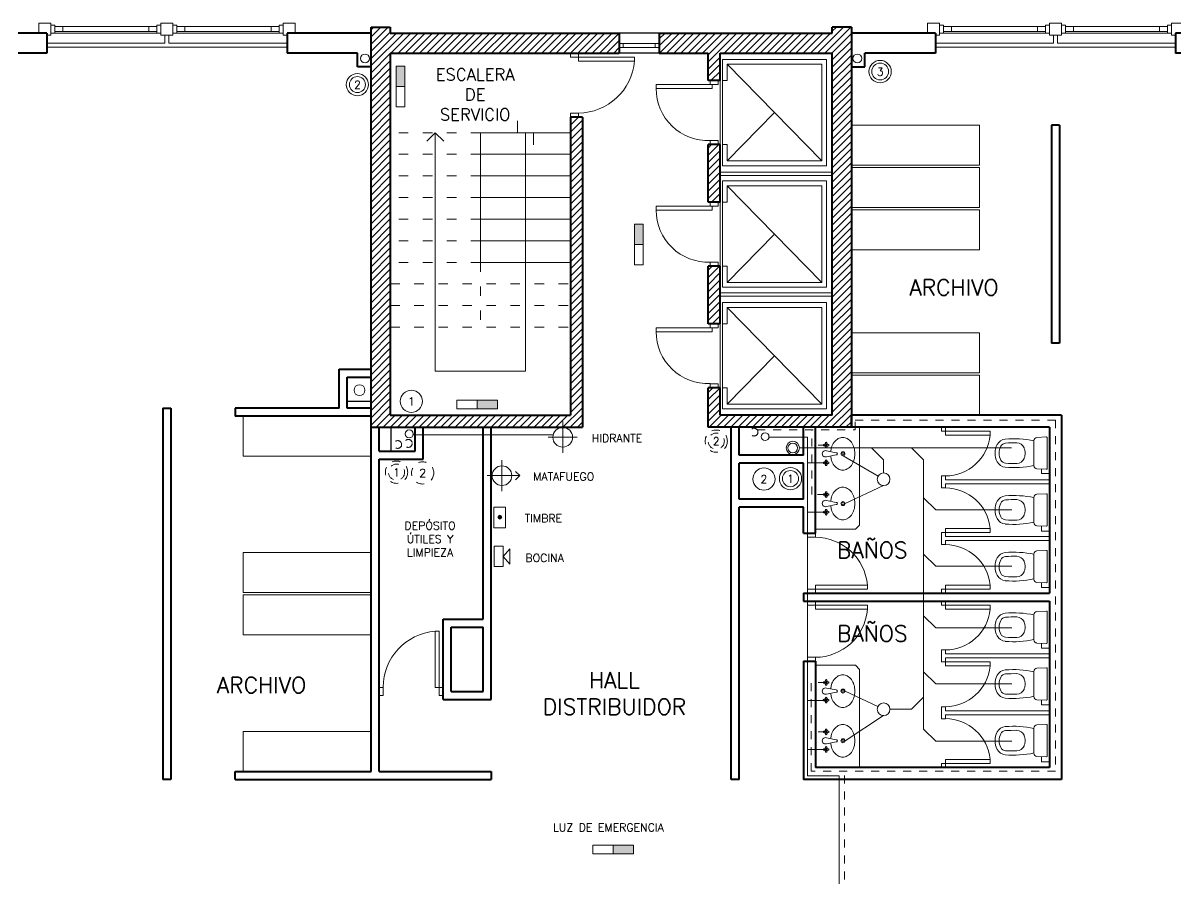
# Model space of a CAD drawing. Extents: x 1009 to 1343, y -172900 to 201.
# Drawn here: x 1099.8 to 1114.2, y 13.11 to 23.8 of the extents above; entities that cross this region are included whole.
import ezdxf

# ---------------------------------------------------------------- set-up
doc = ezdxf.new("R2010")
doc.units = 0
doc.header["$LTSCALE"] = 0.5
doc.linetypes.add('ACAD_ISO03W100', pattern=[30, 12, -18])
doc.linetypes.add('DASHED', pattern=[19.05, 12.7, -6.35])
for name, color, linetype, lineweight in [('Agua caliente', 230, 'CONTINUOUS', 18), ('Agua fria', 5, 'ACAD_ISO03W100', 18), ('Carpintería', 55, 'CONTINUOUS', 20), ('Desague primario', 10, 'CONTINUOUS', 18), ('Desague secundario', 30, 'CONTINUOUS', 18), ('Detalles .05', 243, 'CONTINUOUS', 5), ('Detalles 01', 8, 'CONTINUOUS', 9), ('Equipamiento fijo', 31, 'CONTINUOUS', 13), ('Equipamiento movil', 33, 'CONTINUOUS', 9), ('Muros corte', 7, 'CONTINUOUS', 40), ('Muros vista', 253, 'CONTINUOUS', 25), ('Pisos', 252, 'CONTINUOUS', 18), ('Pluviales', 41, 'CONTINUOUS', 18), ('Proyección', 4, 'ACAD_ISO03W100', 18), ('Punta 01', 6, 'CONTINUOUS', 9), ('Punta 015', 64, 'CONTINUOUS', 13), ('Punta 02', 11, 'CONTINUOUS', 20), ('Sist. contra incendio', 1, 'CONTINUOUS', 18), ('Ventilación', 105, 'CONTINUOUS', 18)]:
    doc.layers.add(name, color=color, linetype=linetype, lineweight=lineweight)
doc.styles.add('Texto 1 mm', font='simplex.shx', dxfattribs={"height": 0.1})
doc.styles.add('Texto 1.5 mm', font='simplex.shx', dxfattribs={"height": 0.15})
doc.styles.add('Texto 2 mm', font='simplex.shx', dxfattribs={"height": 0.2})
pattern_1 = [(45, (69, -104.45304), (-0.0449012806, 0.0449012806), [])]

# ---------------------------------------------------------------- blocks, each defined once
blk = doc.blocks.new('Lavamanos')
at = {"layer": 'Equipamiento movil'}
for p, q in [((-0.114, -0.154), (-0.118, -0.133)), ((-0.105, -0.154), (-0.101, -0.133)), ((-0.015, -0.037), (-0.038, -0.156)), ((0.013, -0.037), (0.036, -0.156)), ((0.106, -0.154), (0.102, -0.133)), ((0.115, -0.154), (0.119, -0.133)), ((-0.118, -0.158), (-0.138, -0.154)), ((-0.118, -0.167), (-0.138, -0.171)), ((-0.114, -0.171), (-0.118, -0.192)), ((-0.105, -0.171), (-0.101, -0.192)), ((-0.101, -0.158), (-0.08, -0.154)), ((-0.101, -0.167), (-0.08, -0.171)), ((0.102, -0.158), (0.081, -0.154)), ((0.102, -0.167), (0.081, -0.171)), ((0.106, -0.171), (0.102, -0.192)), ((0.115, -0.171), (0.119, -0.192)), ((0.119, -0.158), (0.14, -0.154)), ((0.119, -0.167), (0.14, -0.171))]:
    blk.add_line(p, q, dxfattribs=at)
for centre, radius in [((-0.001, 0.048), 0.0249), ((-0.001, 0.048), 0.014), ((-0.109, -0.162), 0.00541), ((0.11, -0.162), 0.00541)]:
    blk.add_circle(centre, radius, dxfattribs=at)
for centre, radius, start, end in [((-0.047, 0.021), 0.164, 126.7285, 150.9639), ((-0.019, -0.016), 0.211, 107.1746, 126.7285), ((-0.001, -0.075), 0.272, 90, 107.1746), ((-0.001, -0.075), 0.272, 72.8254, 90), ((0.017, -0.016), 0.211, 53.2715, 72.8254), ((0.045, 0.021), 0.164, 29.0361, 53.2715), ((-0.09, 0.045), 0.115, 150.9639, 180), ((-0.09, 0.045), 0.115, 180, 209.0361), ((0.088, 0.045), 0.115, 0, 29.0361), ((0.088, 0.045), 0.115, 330.9639, 360), ((-0.047, 0.069), 0.164, 209.0361, 233.2715), ((-0.019, 0.106), 0.211, 233.2715, 252.8254), ((-0.109, -0.162), 0.0226, 108.6122, 162.265), ((-0.109, -0.136), 0.00882, 15.2781, 164.7219), ((-0.109, -0.162), 0.0226, 18.6122, 72.265), ((-0.001, 0.165), 0.272, 252.8254, 264.2829), ((-0.001, -0.035), 0.014, 352.3829, 187.2442), ((-0.001, 0.165), 0.272, 275.7171, 287.1746), ((0.017, 0.106), 0.211, 287.1746, 306.7285), ((0.11, -0.162), 0.0226, 107.735, 161.3878), ((0.111, -0.136), 0.00882, 15.2781, 164.7219), ((0.11, -0.162), 0.0226, 17.735, 71.3878), ((0.045, 0.069), 0.164, 306.7285, 330.9639), ((-0.136, -0.163), 0.00882, 105.2781, 254.7219), ((-0.109, -0.162), 0.0226, 198.6122, 252.265), ((-0.109, -0.162), 0.00976, 119.0054, 153.1041), ((-0.109, -0.162), 0.00976, 209.0054, 243.1041), ((-0.109, -0.189), 0.00882, 195.2781, 344.7219), ((-0.117, -0.163), 0.00254, 349.6493, 12.8593), ((-0.109, -0.155), 0.00254, 259.6493, 282.8593), ((-0.109, -0.17), 0.00254, 79.6493, 102.8593), ((-0.109, -0.162), 0.00976, 29.0054, 63.1041), ((-0.109, -0.162), 0.00976, 299.0054, 333.1041), ((-0.101, -0.162), 0.00254, 169.6493, 192.8593), ((-0.109, -0.162), 0.0226, 288.6122, 342.265), ((-0.083, -0.162), 0.00882, 285.2781, 74.7219), ((-0.001, -0.171), 0.0398, 158.1761, 21.8239), ((0.084, -0.162), 0.00882, 105.2781, 254.7219), ((0.11, -0.162), 0.0226, 197.735, 251.3878), ((0.11, -0.162), 0.00976, 116.8959, 150.9946), ((0.11, -0.162), 0.00976, 206.8959, 240.9946), ((0.11, -0.189), 0.00882, 195.2781, 344.7219), ((0.103, -0.162), 0.00254, 347.1407, 10.3507), ((0.111, -0.155), 0.00254, 257.1407, 280.3507), ((0.11, -0.17), 0.00254, 77.1407, 100.3507), ((0.11, -0.162), 0.00976, 26.8959, 60.9946), ((0.11, -0.162), 0.00976, 296.8959, 330.9946), ((0.118, -0.163), 0.00254, 167.1407, 190.3507), ((0.11, -0.162), 0.0226, 287.735, 341.3878), ((0.137, -0.163), 0.00882, 285.2781, 74.7219)]:
    blk.add_arc(centre, radius, start, end, dxfattribs=at)
blk = doc.blocks.new('inodoro')
at = {"layer": 'Equipamiento fijo'}
for p, q in [((-0.157, 0.165), (0.157, 0.165)), ((-0.197, 0.127), (-0.202, 0.008)), ((0.194, 0), (-0.194, 0)), ((0.197, 0.127), (0.202, 0.008))]:
    blk.add_line(p, q, dxfattribs=at)
for centre, radius, start, end in [((-0.051, 0.512), 0.125, 117.5857, 175.5072), ((-0.051, 0.512), 0.075, 117.5857, 175.5072), ((0, 0.415), 0.235, 90, 117.5857), ((0, 0.415), 0.185, 90, 117.5857), ((0, 0.415), 0.235, 62.4143, 90), ((0, 0.415), 0.185, 62.4143, 90), ((0.051, 0.512), 0.075, 4.4928, 62.4143), ((0.051, 0.512), 0.125, 4.4928, 62.4143), ((1.09, 0.422), 1.27, 175.4777, 191.6858), ((1.095, 0.422), 1.224, 175.5072, 182.1425), ((-1.095, 0.422), 1.224, 357.8575, 4.4928), ((-1.024, 0.418), 1.205, 347.8749, 4.9616), ((-0.028, 0.381), 0.101, 182.7072, 247.2321), ((-0.014, 0.396), 0.12, 243.7978, 262.0389), ((0.014, 0.396), 0.12, 277.9611, 296.2022), ((0.028, 0.381), 0.101, 292.7679, 357.2928), ((-0.157, 0.125), 0.04, 90, 177.3974), ((0, 0.483), 0.208, 261.594, 278.406), ((0.157, 0.125), 0.04, 2.6026, 90), ((-0.194, 0.008), 0.00803, 177.6578, 269.7397), ((0.195, 0.007), 0.00742, 265.6488, 0.2402), ((0.194, 0.008), 0.008, 355.889, 2.6026)]:
    blk.add_arc(centre, radius, start, end, dxfattribs=at)

msp = doc.modelspace()

# ---------------------------------------------------------------- hatches: boundary and pattern name
at = {"layer": 'Detalles 01'}
h = msp.add_hatch(dxfattribs=at)
h.set_pattern_fill('ANSI31,_O', color=256, scale=0.02)
h.set_pattern_definition([(45, (0, -104.45304), (-0.0449012806, 0.0449012806), [])])
h.paths.add_polyline_path([(1106.146, 23.427), (1106.146, 23.677), (1104.386, 23.677), (1104.386, 23.752), (1104.146, 23.752), (1104.146, 18.752), (1106.146, 18.752), (1106.146, 18.902), (1104.386, 18.902), (1104.386, 23.427)])
h.paths.add_polyline_path([(1106.146, 23.677), (1106.146, 23.427), (1107.246, 23.427), (1107.246, 23.677)])
h.paths.add_polyline_path([(1106.636, 18.902), (1106.146, 18.902), (1106.146, 18.752), (1106.786, 18.752), (1106.786, 22.627), (1106.636, 22.627)])
h = msp.add_hatch(dxfattribs=at)
h.set_pattern_fill('ANSI31', color=256, scale=0.02, style=0)
h.set_pattern_definition(pattern_1)
h.paths.add_polyline_path([(1110.146, 23.752), (1109.906, 23.752), (1109.906, 23.677), (1107.746, 23.677), (1107.746, 23.427), (1108.356, 23.427), (1108.356, 23.083), (1108.506, 23.083), (1108.506, 23.427), (1109.906, 23.427), (1109.906, 18.902), (1108.506, 18.902), (1108.506, 19.246), (1108.356, 19.246), (1108.356, 18.752), (1110.146, 18.752)])
h.paths.add_polyline_path([(1108.506, 22.283), (1108.356, 22.283), (1108.356, 21.565), (1108.506, 21.565)], flags=17)
h = msp.add_hatch(dxfattribs=at)
h.set_pattern_fill('ANSI31', color=256, scale=0.02, style=0)
h.set_pattern_definition(pattern_1)
h.paths.add_polyline_path([(1108.506, 20.765), (1108.356, 20.765), (1108.356, 20.046), (1108.506, 20.046)])
at = {"layer": 'Punta 01', "lineweight": 20, "ltscale": 0.01}
for points in [[(1104.459, 23.01), (1104.568, 23.01), (1104.568, 23.264), (1104.459, 23.264)], [(1107.437, 21.036), (1107.546, 21.036), (1107.546, 21.29), (1107.437, 21.29)], [(1105.473, 19.092), (1105.473, 18.983), (1105.727, 18.983), (1105.727, 19.092)], [(1105.779, 17.628, 1), (1105.731, 17.628, 1)], [(1107.169, 13.53), (1107.169, 13.421), (1107.423, 13.421), (1107.423, 13.53)]]:
    msp.add_hatch(color=256, dxfattribs=at).paths.add_polyline_path(points)

# ---------------------------------------------------------------- linework, layer by layer
at = {"layer": 'Agua caliente', "lineweight": 20, "ltscale": 0.01}
for p, q in [((1109.119, 18.629), (1109.597, 18.629)), ((1109.597, 18.629), (1109.597, 14.726)), ((1109.831, 18.308), (1109.597, 18.308)), ((1109.831, 17.691), (1109.597, 17.691)), ((1109.831, 15.336), (1109.597, 15.336)), ((1109.831, 14.726), (1109.597, 14.726)), ((1109.597, 14.726), (1109.597, 14.397)), ((1109.597, 14.397), (1109.992, 14.397)), ((1109.992, 14.397), (1109.992, 9.394))]:
    msp.add_line(p, q, dxfattribs=at)
for centre, radius in [((1109.068, 18.634), 0.0486), ((1109.054, 18.104), 0.139)]:
    msp.add_circle(centre, radius, dxfattribs=at)
at = {"layer": 'Agua fria', "linetype": 'DASHED', "lineweight": 20, "ltscale": 0.01}
for p, q in [((1110.195, 18.719), (1110.195, 18.839)), ((1110.195, 18.839), (1112.694, 18.839)), ((1112.694, 18.839), (1112.694, 14.456)), ((1108.97, 18.719), (1110.195, 18.719)), ((1109.652, 17.91), (1109.652, 18.719)), ((1109.831, 18.528), (1109.652, 18.528)), ((1112.523, 18.228), (1112.523, 18.173)), ((1112.523, 18.173), (1112.694, 18.173)), ((1109.823, 17.91), (1109.652, 17.91)), ((1112.523, 17.52), (1112.523, 17.453)), ((1112.523, 17.453), (1112.694, 17.453)), ((1112.523, 16.812), (1112.523, 16.751)), ((1112.523, 16.751), (1112.694, 16.751)), ((1112.523, 16.053), (1112.523, 15.991)), ((1112.523, 15.991), (1112.694, 15.991)), ((1109.642, 14.456), (1109.642, 15.563)), ((1109.831, 15.563), (1109.642, 15.563)), ((1112.523, 15.345), (1112.523, 15.284)), ((1112.523, 15.284), (1112.694, 15.284)), ((1109.831, 14.946), (1109.642, 14.946)), ((1112.523, 14.637), (1112.523, 14.57)), ((1112.523, 14.57), (1112.694, 14.57)), ((1112.694, 14.456), (1109.642, 14.456))]:
    msp.add_line(p, q, dxfattribs=at)
at = {"layer": 'Agua fria', "lineweight": 20, "ltscale": 0.01}
msp.add_line((1110.059, 9.5), (1110.059, 14.456), dxfattribs=at)
at = {"layer": 'Agua fria', "linetype": 'DASHED', "lineweight": 20, "ltscale": 0.01}
for centre, radius in [((1108.931, 18.691), 0.0486), ((1104.479, 18.536), 0.0486), ((1104.61, 18.55), 0.0498), ((1108.458, 18.578), 0.139), ((1108.458, 18.578), 0.101), ((1104.464, 18.19), 0.139), ((1104.79, 18.181), 0.139), ((1104.464, 18.19), 0.101)]:
    msp.add_circle(centre, radius, dxfattribs=at)
at = {"layer": 'Carpintería'}
for p, q in [((1100.146, 23.802), (1099.996, 23.802)), ((1099.996, 23.802), (1099.996, 23.677)), ((1100.146, 23.802), (1100.146, 23.652)), ((1100.146, 23.777), (1100.196, 23.777)), ((1100.196, 23.777), (1100.196, 23.677)), ((1101.521, 23.777), (1101.471, 23.777)), ((1101.471, 23.677), (1101.471, 23.777)), ((1101.671, 23.802), (1101.521, 23.802)), ((1101.521, 23.802), (1101.521, 23.652)), ((1101.671, 23.802), (1101.671, 23.652)), ((1101.671, 23.777), (1101.721, 23.777)), ((1101.721, 23.777), (1101.721, 23.677)), ((1102.996, 23.777), (1102.996, 23.677)), ((1103.046, 23.777), (1102.996, 23.777)), ((1103.046, 23.802), (1103.046, 23.652)), ((1103.046, 23.802), (1103.196, 23.802)), ((1103.196, 23.802), (1103.196, 23.677)), ((1111.246, 23.802), (1111.096, 23.802)), ((1111.096, 23.802), (1111.096, 23.677)), ((1111.246, 23.802), (1111.246, 23.652)), ((1111.246, 23.777), (1111.296, 23.777)), ((1111.296, 23.777), (1111.296, 23.677)), ((1112.621, 23.777), (1112.571, 23.777)), ((1112.571, 23.677), (1112.571, 23.777)), ((1112.771, 23.802), (1112.621, 23.802)), ((1112.621, 23.802), (1112.621, 23.652)), ((1112.771, 23.802), (1112.771, 23.652)), ((1112.771, 23.777), (1112.821, 23.777)), ((1112.821, 23.777), (1112.821, 23.677)), ((1114.096, 23.777), (1114.096, 23.677)), ((1114.146, 23.777), (1114.096, 23.777)), ((1114.146, 23.802), (1114.146, 23.652)), ((1114.146, 23.802), (1114.296, 23.802)), ((1100.146, 23.652), (1100.096, 23.652)), ((1100.196, 23.677), (1100.146, 23.677)), ((1100.196, 23.757), (1101.471, 23.757)), ((1100.196, 23.697), (1101.471, 23.697)), ((1100.296, 23.757), (1100.296, 23.697)), ((1101.371, 23.757), (1101.371, 23.697)), ((1101.471, 23.677), (1101.521, 23.677)), ((1101.671, 23.652), (1101.521, 23.652)), ((1101.721, 23.677), (1101.671, 23.677)), ((1101.721, 23.757), (1102.996, 23.757)), ((1101.721, 23.697), (1102.996, 23.697)), ((1101.821, 23.757), (1101.821, 23.697)), ((1102.896, 23.757), (1102.896, 23.697)), ((1102.996, 23.677), (1103.046, 23.677)), ((1103.046, 23.652), (1103.096, 23.652)), ((1111.246, 23.652), (1111.196, 23.652)), ((1111.296, 23.677), (1111.246, 23.677)), ((1111.296, 23.757), (1112.571, 23.757)), ((1111.296, 23.697), (1112.571, 23.697)), ((1111.396, 23.757), (1111.396, 23.697)), ((1112.471, 23.757), (1112.471, 23.697)), ((1112.571, 23.677), (1112.621, 23.677)), ((1112.771, 23.652), (1112.621, 23.652)), ((1112.821, 23.677), (1112.771, 23.677)), ((1112.821, 23.757), (1114.096, 23.757)), ((1112.821, 23.697), (1114.096, 23.697)), ((1112.921, 23.757), (1112.921, 23.697)), ((1113.996, 23.757), (1113.996, 23.697)), ((1114.096, 23.677), (1114.146, 23.677)), ((1114.146, 23.652), (1114.196, 23.652)), ((1107.746, 23.547), (1107.246, 23.547)), ((1107.746, 23.497), (1107.246, 23.497)), ((1107.296, 23.547), (1107.296, 23.497)), ((1107.696, 23.547), (1107.696, 23.497)), ((1106.636, 23.377), (1106.636, 23.427)), ((1106.636, 23.377), (1106.736, 23.377)), ((1106.736, 23.377), (1106.736, 23.427)), ((1106.736, 23.377), (1107.436, 23.377)), ((1106.736, 23.327), (1106.736, 23.377)), ((1107.436, 23.377), (1107.436, 23.327)), ((1108.536, 23.347), (1109.836, 23.347)), ((1108.536, 23.083), (1108.536, 23.347)), ((1109.836, 22.019), (1109.836, 23.347)), ((1107.436, 23.327), (1106.736, 23.327)), ((1108.596, 23.287), (1109.776, 23.287)), ((1108.596, 23.083), (1108.596, 23.287)), ((1109.776, 22.079), (1109.776, 23.287)), ((1108.381, 23.033), (1108.381, 23.083)), ((1108.481, 23.033), (1108.481, 23.083)), ((1108.536, 23.083), (1108.596, 23.083)), ((1108.406, 23.033), (1107.706, 23.033)), ((1107.706, 22.983), (1107.706, 23.033)), ((1108.406, 22.983), (1107.706, 22.983)), ((1108.481, 23.033), (1108.381, 23.033)), ((1108.406, 22.983), (1108.406, 23.033)), ((1106.736, 22.677), (1106.636, 22.677)), ((1106.636, 22.677), (1106.636, 22.627)), ((1106.736, 22.677), (1106.736, 22.627)), ((1108.481, 22.333), (1108.381, 22.333)), ((1108.381, 22.333), (1108.381, 22.283)), ((1108.481, 22.333), (1108.481, 22.283)), ((1108.536, 22.019), (1108.536, 22.283)), ((1108.536, 22.283), (1108.596, 22.283)), ((1108.596, 22.079), (1108.596, 22.283)), ((1109.776, 22.079), (1108.596, 22.079)), ((1109.836, 22.019), (1108.536, 22.019)), ((1108.536, 21.829), (1109.836, 21.829)), ((1108.536, 21.565), (1108.536, 21.829)), ((1108.596, 21.769), (1109.776, 21.769)), ((1108.596, 21.565), (1108.596, 21.769)), ((1109.776, 20.56), (1109.776, 21.769)), ((1109.836, 20.5), (1109.836, 21.829)), ((1108.406, 21.515), (1107.706, 21.515)), ((1107.706, 21.465), (1107.706, 21.515)), ((1108.406, 21.465), (1107.706, 21.465)), ((1108.381, 21.515), (1108.381, 21.565)), ((1108.481, 21.515), (1108.381, 21.515)), ((1108.406, 21.465), (1108.406, 21.515)), ((1108.481, 21.515), (1108.481, 21.565)), ((1108.536, 21.565), (1108.596, 21.565)), ((1108.481, 20.815), (1108.381, 20.815)), ((1108.381, 20.815), (1108.381, 20.765)), ((1108.481, 20.815), (1108.481, 20.765)), ((1108.536, 20.5), (1108.536, 20.765)), ((1108.536, 20.765), (1108.596, 20.765)), ((1108.596, 20.56), (1108.596, 20.765)), ((1109.836, 20.5), (1108.536, 20.5)), ((1109.776, 20.56), (1108.596, 20.56)), ((1108.536, 20.31), (1109.836, 20.31)), ((1108.536, 20.046), (1108.536, 20.31)), ((1109.836, 18.982), (1109.836, 20.31)), ((1108.596, 20.25), (1109.776, 20.25)), ((1108.596, 20.046), (1108.596, 20.25)), ((1109.776, 19.042), (1109.776, 20.25)), ((1108.381, 19.996), (1108.381, 20.046)), ((1108.481, 19.996), (1108.481, 20.046)), ((1108.536, 20.046), (1108.596, 20.046)), ((1108.406, 19.996), (1107.706, 19.996)), ((1107.706, 19.946), (1107.706, 19.996)), ((1108.406, 19.946), (1107.706, 19.946)), ((1108.481, 19.996), (1108.381, 19.996)), ((1108.406, 19.946), (1108.406, 19.996)), ((1108.481, 19.296), (1108.381, 19.296)), ((1108.381, 19.296), (1108.381, 19.246)), ((1108.481, 19.296), (1108.481, 19.246)), ((1108.536, 18.982), (1108.536, 19.246)), ((1108.536, 19.246), (1108.596, 19.246)), ((1108.596, 19.042), (1108.596, 19.246)), ((1109.776, 19.042), (1108.596, 19.042)), ((1109.836, 18.982), (1108.536, 18.982)), ((1111.271, 18.702), (1111.271, 18.752)), ((1111.321, 18.702), (1111.321, 18.752)), ((1111.321, 18.702), (1111.271, 18.702)), ((1111.321, 18.702), (1111.879, 18.702)), ((1111.321, 18.702), (1111.321, 18.652)), ((1111.321, 18.652), (1111.879, 18.652)), ((1111.879, 18.702), (1111.879, 18.652)), ((1111.321, 18.144), (1111.271, 18.144)), ((1111.271, 17.994), (1111.271, 18.144)), ((1111.321, 18.094), (1111.321, 18.144)), ((1112.621, 18.094), (1111.321, 18.094)), ((1112.621, 18.044), (1111.321, 18.044)), ((1111.321, 17.994), (1111.321, 18.044)), ((1111.321, 17.994), (1111.271, 17.994)), ((1111.271, 17.435), (1111.321, 17.435)), ((1111.271, 17.285), (1111.271, 17.435)), ((1111.321, 17.485), (1111.879, 17.485)), ((1111.321, 17.485), (1111.321, 17.435)), ((1111.321, 17.385), (1111.321, 17.435)), ((1111.321, 17.435), (1111.879, 17.435)), ((1111.879, 17.485), (1111.879, 17.435)), ((1109.596, 17.427), (1109.596, 17.377)), ((1109.596, 17.377), (1109.696, 17.377)), ((1109.696, 17.377), (1109.696, 17.427)), ((1111.271, 17.285), (1111.321, 17.285)), ((1111.321, 17.385), (1112.621, 17.385)), ((1111.321, 17.335), (1112.621, 17.335)), ((1111.321, 17.285), (1111.321, 17.335)), ((1109.596, 16.727), (1109.696, 16.727)), ((1109.596, 16.677), (1109.596, 16.727)), ((1110.346, 16.777), (1109.696, 16.777)), ((1109.696, 16.777), (1109.696, 16.727)), ((1109.696, 16.727), (1109.696, 16.677)), ((1109.696, 16.727), (1110.346, 16.727)), ((1110.346, 16.727), (1110.346, 16.777)), ((1111.271, 16.677), (1111.271, 16.727)), ((1111.271, 16.727), (1111.321, 16.727)), ((1111.321, 16.777), (1111.879, 16.777)), ((1111.321, 16.777), (1111.321, 16.727)), ((1111.321, 16.677), (1111.321, 16.727)), ((1111.321, 16.727), (1111.879, 16.727)), ((1111.879, 16.777), (1111.879, 16.727)), ((1109.596, 16.577), (1109.596, 16.527)), ((1109.696, 16.527), (1109.696, 16.577)), ((1111.271, 16.577), (1111.271, 16.527)), ((1111.321, 16.577), (1111.321, 16.527)), ((1109.596, 16.527), (1109.696, 16.527)), ((1109.696, 16.527), (1110.346, 16.527)), ((1109.696, 16.477), (1109.696, 16.527)), ((1110.346, 16.477), (1109.696, 16.477)), ((1110.346, 16.527), (1110.346, 16.477)), ((1111.271, 16.527), (1111.321, 16.527)), ((1111.321, 16.527), (1111.879, 16.527)), ((1111.321, 16.477), (1111.321, 16.527)), ((1111.321, 16.477), (1111.879, 16.477)), ((1111.879, 16.477), (1111.879, 16.527)), ((1104.996, 16.202), (1104.946, 16.202)), ((1104.946, 16.202), (1104.946, 15.502)), ((1104.996, 15.502), (1104.996, 16.202)), ((1109.596, 15.877), (1109.696, 15.877)), ((1109.596, 15.827), (1109.596, 15.877)), ((1109.696, 15.877), (1109.696, 15.827)), ((1111.271, 15.969), (1111.321, 15.969)), ((1111.271, 15.969), (1111.271, 15.819)), ((1111.321, 15.969), (1111.321, 15.919)), ((1111.321, 15.919), (1112.621, 15.919)), ((1111.321, 15.869), (1112.621, 15.869)), ((1111.321, 15.869), (1111.321, 15.819)), ((1111.271, 15.819), (1111.321, 15.819)), ((1111.321, 15.819), (1111.879, 15.819)), ((1111.321, 15.769), (1111.321, 15.819)), ((1111.321, 15.769), (1111.879, 15.769)), ((1111.879, 15.769), (1111.879, 15.819)), ((1104.296, 15.502), (1104.246, 15.502)), ((1104.296, 15.402), (1104.296, 15.502)), ((1104.946, 15.502), (1104.996, 15.502)), ((1104.996, 15.402), (1104.996, 15.502)), ((1104.996, 15.502), (1105.046, 15.502)), ((1104.296, 15.402), (1104.246, 15.402)), ((1104.996, 15.402), (1105.046, 15.402)), ((1111.321, 15.26), (1111.271, 15.26)), ((1111.271, 15.26), (1111.271, 15.11)), ((1111.321, 15.26), (1111.321, 15.21)), ((1112.621, 15.21), (1111.321, 15.21)), ((1112.621, 15.16), (1111.321, 15.16)), ((1111.321, 15.16), (1111.321, 15.11)), ((1111.321, 15.11), (1111.271, 15.11)), ((1111.321, 14.552), (1111.271, 14.552)), ((1111.271, 14.552), (1111.271, 14.502)), ((1111.321, 14.602), (1111.879, 14.602)), ((1111.321, 14.552), (1111.321, 14.602)), ((1111.321, 14.552), (1111.321, 14.502)), ((1111.321, 14.552), (1111.879, 14.552)), ((1111.879, 14.552), (1111.879, 14.602))]:
    msp.add_line(p, q, dxfattribs=at)
at = {"layer": 'Desague primario'}
for p, q in [((1110.399, 18.493), (1109.496, 18.493)), ((1110.399, 18.493), (1112.146, 18.493)), ((1110.549, 18.343), (1110.399, 18.493)), ((1111.049, 18.343), (1110.899, 18.493)), ((1110.549, 18.182), (1110.549, 18.343)), ((1111.049, 18.252), (1111.049, 18.343)), ((1111.049, 14.978), (1111.049, 18.252)), ((1111.199, 17.718), (1111.049, 17.868)), ((1112.149, 17.718), (1111.199, 17.718)), ((1111.199, 17.014), (1111.049, 17.164)), ((1112.149, 17.014), (1111.199, 17.014)), ((1111.199, 16.247), (1111.049, 16.397)), ((1112.149, 16.247), (1111.199, 16.247)), ((1111.199, 15.547), (1111.049, 15.697)), ((1112.149, 15.547), (1111.199, 15.547)), ((1110.899, 15.228), (1111.049, 15.378)), ((1110.629, 15.228), (1110.899, 15.228)), ((1111.199, 14.828), (1111.049, 14.978)), ((1112.149, 14.828), (1111.199, 14.828))]:
    msp.add_line(p, q, dxfattribs=at)
for centre, radius in [((1109.414, 18.493), 0.0605), ((1109.385, 18.11), 0.101)]:
    msp.add_circle(centre, radius, dxfattribs=at)
at = {"layer": 'Desague secundario'}
for p, q in [((1110.042, 18.395), (1110.481, 18.142)), ((1110.067, 17.799), (1110.549, 18.023)), ((1110.067, 15.455), (1110.478, 15.262)), ((1110.067, 14.834), (1110.549, 15.149))]:
    msp.add_line(p, q, dxfattribs=at)
for centre in [(1110.549, 18.102), (1110.549, 15.228)]:
    msp.add_circle(centre, 0.0793, dxfattribs=at)
at = {"layer": 'Detalles .05'}
for p, q in [((1108.506, 21.939), (1109.906, 21.939)), ((1108.506, 21.899), (1109.906, 21.899)), ((1109.906, 20.43), (1108.506, 20.43)), ((1109.906, 20.39), (1108.506, 20.39))]:
    msp.add_line(p, q, dxfattribs=at)
at = {"layer": 'Detalles 01'}
for p, q in [((1101.471, 23.677), (1100.196, 23.677)), ((1101.571, 23.652), (1101.571, 23.552)), ((1101.621, 23.652), (1101.621, 23.552)), ((1102.996, 23.677), (1101.721, 23.677)), ((1112.571, 23.677), (1111.296, 23.677)), ((1112.671, 23.652), (1112.671, 23.552)), ((1112.721, 23.652), (1112.721, 23.552)), ((1114.096, 23.677), (1112.821, 23.677)), ((1101.571, 23.552), (1100.096, 23.552)), ((1103.096, 23.502), (1100.096, 23.502)), ((1103.096, 23.552), (1101.621, 23.552)), ((1112.671, 23.552), (1111.196, 23.552)), ((1114.196, 23.502), (1111.196, 23.502)), ((1114.196, 23.552), (1112.721, 23.552)), ((1108.596, 23.287), (1109.776, 22.079)), ((1108.536, 23.083), (1108.536, 22.283)), ((1109.186, 22.683), (1108.596, 22.079)), ((1105.973, 22.582), (1105.973, 22.432)), ((1104.842, 22.326), (1104.948, 22.432)), ((1104.948, 22.432), (1104.948, 19.452)), ((1105.054, 22.326), (1104.948, 22.432)), ((1106.073, 22.432), (1106.073, 19.452)), ((1106.173, 22.432), (1106.173, 22.282)), ((1108.596, 21.769), (1109.776, 20.56)), ((1108.536, 21.565), (1108.536, 20.765)), ((1109.186, 21.165), (1108.596, 20.56)), ((1108.596, 20.25), (1109.776, 19.042)), ((1108.536, 20.046), (1108.536, 19.246)), ((1109.186, 19.646), (1108.596, 19.042)), ((1104.948, 19.452), (1106.073, 19.452))]:
    msp.add_line(p, q, dxfattribs=at)
for centre, radius, start, end in [((1106.734, 23.381), 0.703, 270.1171, 355.6407), ((1108.356, 22.983), 0.65, 180, 272.1618), ((1108.356, 21.465), 0.65, 180, 272.1618), ((1108.356, 19.946), 0.65, 180, 272.1618), ((1111.319, 18.707), 0.563, 270.1902, 354.4422), ((1111.319, 17.431), 0.563, 5.5578, 89.8098), ((1109.694, 16.723), 0.654, 4.7184, 89.8628), ((1111.319, 16.723), 0.563, 5.5578, 89.8098), ((1109.694, 16.531), 0.654, 270.1372, 355.2816), ((1111.319, 16.532), 0.563, 270.1902, 354.4422), ((1104.999, 15.501), 0.703, 94.3593, 179.8829), ((1111.319, 15.823), 0.563, 270.1902, 354.4422), ((1111.319, 14.548), 0.563, 5.5578, 89.8098)]:
    msp.add_arc(centre, radius, start, end, dxfattribs=at)
at = {"layer": 'Equipamiento fijo'}
for p, q in [((1111.746, 22.527), (1110.146, 22.527)), ((1111.746, 22.527), (1111.746, 22.027)), ((1111.746, 22.027), (1110.146, 22.027)), ((1111.746, 21.997), (1110.146, 21.997)), ((1111.746, 21.997), (1111.746, 21.497)), ((1111.746, 21.497), (1110.146, 21.497)), ((1111.746, 21.467), (1110.146, 21.467)), ((1111.746, 21.467), (1111.746, 20.967)), ((1111.746, 20.967), (1110.146, 20.967)), ((1111.746, 19.932), (1110.146, 19.932)), ((1111.746, 19.932), (1111.746, 19.432)), ((1111.746, 19.432), (1110.146, 19.432)), ((1111.746, 19.402), (1110.146, 19.402)), ((1111.746, 19.402), (1111.746, 18.902)), ((1102.546, 18.89), (1102.546, 18.39)), ((1110.246, 17.527), (1110.246, 18.752)), ((1102.546, 18.39), (1104.146, 18.39)), ((1110.196, 17.477), (1109.696, 17.477)), ((1110.196, 17.477), (1110.246, 17.527)), ((1104.146, 17.186), (1102.546, 17.186)), ((1104.146, 16.686), (1102.546, 16.686)), ((1104.146, 16.656), (1102.546, 16.656)), ((1102.546, 16.156), (1104.146, 16.156)), ((1110.196, 15.777), (1109.696, 15.777)), ((1110.196, 15.777), (1110.246, 15.727)), ((1110.246, 15.727), (1110.246, 14.502)), ((1102.546, 14.452), (1102.546, 14.952)), ((1102.546, 14.952), (1104.146, 14.952))]:
    msp.add_line(p, q, dxfattribs=at)
at = {"layer": 'Equipamiento movil'}
for p, q in [((1102.546, 17.186), (1102.546, 16.686)), ((1102.546, 16.656), (1102.546, 16.156))]:
    msp.add_line(p, q, dxfattribs=at)
at = {"layer": 'Muros corte'}
for p, q in [((1100.096, 23.677), (1099.046, 23.677)), ((1100.096, 23.677), (1100.096, 23.427)), ((1104.146, 23.677), (1103.096, 23.677)), ((1103.096, 23.677), (1103.096, 23.427)), ((1104.146, 18.752), (1104.146, 23.752)), ((1104.146, 23.752), (1104.386, 23.752)), ((1104.386, 23.752), (1104.386, 23.677)), ((1104.386, 23.677), (1107.246, 23.677)), ((1107.246, 23.677), (1107.246, 23.427)), ((1107.746, 23.677), (1107.746, 23.427)), ((1107.746, 23.677), (1109.906, 23.677)), ((1110.146, 23.752), (1109.906, 23.752)), ((1109.906, 23.677), (1109.906, 23.752)), ((1110.146, 23.752), (1110.146, 18.752)), ((1111.196, 23.677), (1110.146, 23.677)), ((1111.196, 23.677), (1111.196, 23.427)), ((1115.246, 23.677), (1114.196, 23.677)), ((1114.196, 23.677), (1114.196, 23.427)), ((1100.096, 23.427), (1099.338, 23.427)), ((1103.976, 23.427), (1103.096, 23.427)), ((1103.976, 23.257), (1103.976, 23.427)), ((1104.386, 23.427), (1107.246, 23.427)), ((1104.386, 23.427), (1104.386, 18.902)), ((1107.746, 23.427), (1108.356, 23.427)), ((1108.356, 23.083), (1108.356, 23.427)), ((1108.506, 23.427), (1109.906, 23.427)), ((1108.506, 23.083), (1108.506, 23.427)), ((1109.906, 18.902), (1109.906, 23.427)), ((1111.196, 23.427), (1110.316, 23.427)), ((1110.316, 23.257), (1110.316, 23.427)), ((1115.246, 23.427), (1114.196, 23.427)), ((1104.146, 23.257), (1103.976, 23.257)), ((1110.146, 23.257), (1110.316, 23.257)), ((1108.506, 23.083), (1108.356, 23.083)), ((1106.636, 22.627), (1106.636, 18.902)), ((1106.786, 22.627), (1106.636, 22.627)), ((1106.786, 22.627), (1106.786, 18.752)), ((1112.646, 22.527), (1112.646, 19.802)), ((1112.746, 22.527), (1112.646, 22.527)), ((1112.746, 22.527), (1112.746, 19.802)), ((1108.356, 21.565), (1108.356, 22.283)), ((1108.506, 22.283), (1108.356, 22.283)), ((1108.506, 21.565), (1108.506, 22.283)), ((1108.506, 21.565), (1108.356, 21.565)), ((1108.506, 20.765), (1108.356, 20.765)), ((1108.356, 20.046), (1108.356, 20.765)), ((1108.506, 20.046), (1108.506, 20.765)), ((1108.506, 20.046), (1108.356, 20.046)), ((1112.746, 19.802), (1112.646, 19.802)), ((1103.746, 19.477), (1104.146, 19.477)), ((1103.746, 18.99), (1103.746, 19.477)), ((1103.846, 18.99), (1103.846, 19.377)), ((1103.846, 19.377), (1104.146, 19.377)), ((1108.356, 18.752), (1108.356, 19.246)), ((1108.506, 19.246), (1108.356, 19.246)), ((1108.506, 18.902), (1108.506, 19.246)), ((1101.546, 18.99), (1101.546, 14.352)), ((1101.546, 18.99), (1101.646, 18.99)), ((1101.646, 18.99), (1101.646, 14.352)), ((1102.446, 18.99), (1102.446, 18.89)), ((1103.746, 18.99), (1102.446, 18.99)), ((1104.146, 18.89), (1102.446, 18.89)), ((1104.146, 18.99), (1103.846, 18.99)), ((1104.146, 14.452), (1104.146, 18.89)), ((1104.386, 18.902), (1106.636, 18.902)), ((1109.906, 18.902), (1108.506, 18.902)), ((1112.771, 18.902), (1110.146, 18.902)), ((1110.146, 18.752), (1110.146, 18.902)), ((1111.846, 18.902), (1110.146, 18.902)), ((1112.771, 18.902), (1112.771, 14.352)), ((1104.146, 18.752), (1106.786, 18.752)), ((1104.246, 18.452), (1104.246, 18.752)), ((1104.696, 18.452), (1104.696, 18.752)), ((1104.796, 18.352), (1104.796, 18.752)), ((1105.546, 16.352), (1105.546, 18.752)), ((1105.646, 15.352), (1105.646, 18.752)), ((1112.621, 18.752), (1108.356, 18.752)), ((1110.146, 18.752), (1108.356, 18.752)), ((1108.646, 14.352), (1108.646, 18.752)), ((1108.746, 18.402), (1108.746, 18.752)), ((1109.546, 18.402), (1109.546, 18.752)), ((1109.696, 17.427), (1109.696, 18.752)), ((1112.621, 18.752), (1112.621, 16.677)), ((1104.246, 18.452), (1104.696, 18.452)), ((1104.246, 14.452), (1104.246, 18.352)), ((1104.246, 18.352), (1104.796, 18.352)), ((1109.546, 18.402), (1108.746, 18.402)), ((1109.546, 18.302), (1108.746, 18.302)), ((1108.746, 17.852), (1108.746, 18.302)), ((1109.546, 17.852), (1109.546, 18.302)), ((1109.546, 17.852), (1108.746, 17.852)), ((1108.746, 14.352), (1108.746, 17.752)), ((1109.546, 17.752), (1108.746, 17.752)), ((1109.546, 17.427), (1109.546, 17.752)), ((1109.546, 17.427), (1109.696, 17.427)), ((1109.546, 16.677), (1112.621, 16.677)), ((1109.546, 16.677), (1109.546, 16.577)), ((1109.546, 16.577), (1112.621, 16.577)), ((1112.621, 16.577), (1112.621, 14.502)), ((1105.046, 15.352), (1105.046, 16.352)), ((1105.046, 16.352), (1105.546, 16.352)), ((1105.146, 15.452), (1105.146, 16.252)), ((1105.146, 16.252), (1105.546, 16.252)), ((1105.546, 15.452), (1105.546, 16.252)), ((1109.546, 15.827), (1109.696, 15.827)), ((1109.546, 15.827), (1109.546, 14.352)), ((1109.696, 15.827), (1109.696, 14.502)), ((1105.146, 15.452), (1105.546, 15.452)), ((1105.046, 15.352), (1105.646, 15.352)), ((1102.446, 14.452), (1104.146, 14.452)), ((1102.446, 14.352), (1102.446, 14.452)), ((1104.246, 14.452), (1105.646, 14.452)), ((1105.646, 14.452), (1105.646, 14.352)), ((1112.621, 14.502), (1109.696, 14.502)), ((1101.646, 14.352), (1101.546, 14.352)), ((1102.446, 14.352), (1105.646, 14.352)), ((1108.746, 14.352), (1108.646, 14.352)), ((1112.771, 14.352), (1109.546, 14.352))]:
    msp.add_line(p, q, dxfattribs=at)
at = {"layer": 'Muros vista'}
for p, q in [((1107.746, 23.677), (1107.246, 23.677)), ((1107.746, 23.427), (1107.246, 23.427)), ((1103.846, 19.077), (1104.146, 19.077)), ((1104.396, 18.452), (1104.396, 18.752))]:
    msp.add_line(p, q, dxfattribs=at)
at = {"layer": 'Pisos'}
for p, q in [((1108.506, 22.283), (1108.506, 23.083)), ((1105.511, 22.432), (1105.511, 20.812)), ((1105.511, 22.432), (1106.636, 22.432)), ((1105.511, 22.162), (1106.636, 22.162)), ((1105.511, 21.892), (1106.636, 21.892)), ((1105.511, 21.622), (1106.636, 21.622)), ((1108.506, 20.765), (1108.506, 21.565)), ((1105.511, 21.352), (1106.636, 21.352)), ((1105.511, 21.082), (1106.636, 21.082)), ((1105.511, 20.812), (1106.636, 20.812)), ((1108.506, 19.246), (1108.506, 20.046))]:
    msp.add_line(p, q, dxfattribs=at)
at = {"layer": 'Pluviales'}
for centre, radius in [((1104.07, 23.36), 0.055), ((1110.221, 23.36), 0.055), ((1110.505, 23.196), 0.139), ((1103.975, 23.033), 0.139)]:
    msp.add_circle(centre, radius, dxfattribs=at)
at = {"layer": 'Pluviales', "lineweight": 20, "ltscale": 0.01}
for centre, radius in [((1110.505, 23.196), 0.105), ((1103.975, 23.033), 0.1)]:
    msp.add_circle(centre, radius, dxfattribs=at)
at = {"layer": 'Proyección', "ltscale": 0.02}
for p, q in [((1105.511, 22.432), (1104.386, 22.432)), ((1105.511, 22.162), (1104.386, 22.162)), ((1105.511, 21.892), (1104.386, 21.892)), ((1105.511, 21.622), (1104.386, 21.622)), ((1105.511, 21.352), (1104.386, 21.352)), ((1105.511, 21.082), (1104.386, 21.082)), ((1105.511, 20.812), (1104.386, 20.812)), ((1105.511, 20.812), (1105.511, 20.007)), ((1104.386, 20.542), (1106.636, 20.542)), ((1104.386, 20.272), (1106.636, 20.272)), ((1104.386, 20.002), (1106.636, 20.002))]:
    msp.add_line(p, q, dxfattribs=at)
at = {"layer": 'Punta 01', "lineweight": 20, "ltscale": 0.01}
for p, q in [((1104.568, 23.01), (1104.459, 23.01)), ((1107.546, 21.036), (1107.437, 21.036)), ((1105.473, 18.983), (1105.473, 19.092)), ((1106.54, 18.432), (1106.54, 18.822)), ((1106.356, 18.627), (1106.719, 18.627)), ((1105.781, 17.952), (1105.781, 18.342)), ((1106.004, 18.147), (1105.951, 18.198)), ((1105.597, 18.147), (1106.004, 18.147)), ((1106.004, 18.147), (1105.951, 18.095)), ((1105.794, 17.138), (1105.878, 17.234)), ((1105.878, 17.234), (1105.878, 17.042)), ((1105.794, 17.138), (1105.878, 17.042)), ((1107.169, 13.421), (1107.169, 13.53))]:
    msp.add_line(p, q, dxfattribs=at)
for points in [[(1104.459, 22.756), (1104.459, 23.264), (1104.568, 23.264), (1104.568, 22.756)], [(1107.437, 20.782), (1107.437, 21.29), (1107.546, 21.29), (1107.546, 20.782)], [(1105.219, 19.092), (1105.727, 19.092), (1105.727, 18.983), (1105.219, 18.983)], [(1105.681, 17.754), (1105.824, 17.754), (1105.824, 17.496), (1105.681, 17.496)], [(1105.685, 17.264), (1105.794, 17.264), (1105.794, 17.012), (1105.685, 17.012)], [(1106.915, 13.53), (1107.423, 13.53), (1107.423, 13.421), (1106.915, 13.421)]]:
    msp.add_lwpolyline(points, close=True, dxfattribs=at)
for centre, radius in [((1106.54, 18.627), 0.123), ((1105.781, 18.147), 0.123), ((1105.755, 17.628), 0.0238)]:
    msp.add_circle(centre, radius, dxfattribs=at)
at = {"layer": 'Sist. contra incendio', "lineweight": 20, "ltscale": 0.01}
msp.add_line((1104.67, 18.657), (1106.42, 18.657), dxfattribs=at)
for centre, radius in [((1104.649, 19.076), 0.139), ((1104.622, 18.669), 0.0498)]:
    msp.add_circle(centre, radius, dxfattribs=at)
at = {"layer": 'Ventilación'}
for centre, radius in [((1104.001, 19.215), 0.0684), ((1109.414, 18.493), 0.0828), ((1109.385, 18.11), 0.139)]:
    msp.add_circle(centre, radius, dxfattribs=at)

# ---------------------------------------------------------------- block references
at = {"layer": 'Detalles .05', "xscale": -1, "rotation": 90}
for p in [(1112.591, 18.428), (1112.591, 17.719), (1112.591, 17.011), (1112.591, 16.253), (1112.591, 15.544), (1112.591, 14.836)]:
    msp.add_blockref('inodoro', p, dxfattribs=at)
at = {"layer": 'Equipamiento movil'}
for p, rotation in [((1109.993, 18.419), 270), ((1109.993, 15.454), 270.0000000000391)]:
    msp.add_blockref('Lavamanos', p, dxfattribs=dict(at, rotation=rotation))
at = {"layer": 'Equipamiento movil', "xscale": -1}
for p, rotation in [((1109.993, 17.8), 269.9999999999609), ((1109.993, 14.835), 270)]:
    msp.add_blockref('Lavamanos', p, dxfattribs=dict(at, rotation=rotation))

# ---------------------------------------------------------------- texts
at = {"layer": 'Punta 01', "char_height": 0.1, "width": 0.92289, "attachment_point": 2, "style": 'Texto 1 mm'}
for s, insert in [('3', (1110.505, 23.244)), ('2', (1103.975, 23.081))]:
    msp.add_mtext(s, dxfattribs=dict(at, insert=insert))
at = {"layer": 'Punta 01', "lineweight": 20, "ltscale": 0.01, "char_height": 0.1, "width": 0.92289, "attachment_point": 2, "style": 'Texto 1 mm'}
for s, insert in [('1', (1104.649, 19.124)), ('2', (1108.458, 18.626)), ('1', (1104.464, 18.238)), ('2', (1104.79, 18.229)), ('2', (1109.053, 18.153)), ('1', (1109.385, 18.158))]:
    msp.add_mtext(s, dxfattribs=dict(at, insert=insert))
at = {"layer": 'Punta 01', "lineweight": 20, "char_height": 0.1, "style": 'Texto 1 mm'}
for s, insert, width, attachment_point in [('HIDRANTE', (1106.903, 18.665), 1.5836, 1), ('MATAFUEGO', (1106.171, 18.185), 1.5836, 1), ('DEPÓSITO ÚTILES Y LIMPIEZA', (1104.882, 17.572), 0.75841, 2), ('TIMBRE', (1106.065, 17.664), 1.5836, 1), ('BOCINA', (1106.074, 17.169), 1.5836, 1), ('LUZ DE EMERGENCIA', (1106.418, 13.802), 1.58358, 1)]:
    msp.add_mtext(s, dxfattribs=dict(at, insert=insert, width=width, attachment_point=attachment_point))
at = {"layer": 'Punta 015', "lineweight": 20, "insert": (1105.446, 23.234), "char_height": 0.15, "width": 1.23789, "attachment_point": 2, "style": 'Texto 1.5 mm'}
msp.add_mtext('ESCALERA DE SERVICIO', dxfattribs=at)
at = {"layer": 'Punta 02', "lineweight": 20, "char_height": 0.2, "style": 'Texto 2 mm'}
for s, insert, width, attachment_point in [('ARCHIVO', (1110.871, 20.399), 1.29857, 7), ('BAÑOS', (1109.966, 17.318), 1.0557, 1), ('BAÑOS', (1109.966, 16.275), 1.0557, 1), ('ARCHIVO', (1102.22, 15.631), 1.29857, 1), ('HALL\\PDISTRIBUIDOR', (1107.186, 15.693), 2.1374, 2)]:
    msp.add_mtext(s, dxfattribs=dict(at, insert=insert, width=width, attachment_point=attachment_point))

doc.saveas('drawing.dxf')
